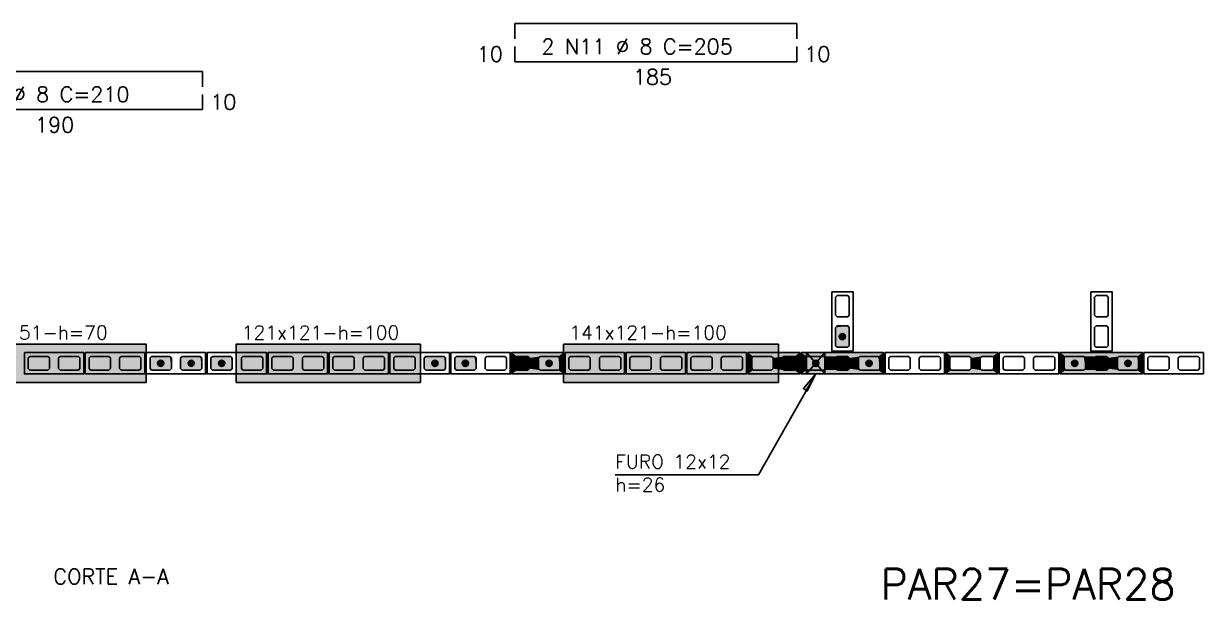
# Model space of a CAD drawing. Extents: x -2 to 121, y -2 to 61.
# Drawn here: x 28.84 to 44.33, y 21.83 to 29.39 of the extents above; entities that cross this region are included whole.
import ezdxf

# ---------------------------------------------------------------- set-up
doc = ezdxf.new("R2010")
doc.units = 0
doc.header["$MEASUREMENT"] = 0
for name, color, linetype in [('PENA_01', 1, 'CONTINUOUS'), ('PENA_02', 2, 'CONTINUOUS'), ('PENA_03', 3, 'CONTINUOUS'), ('PENA_05', 5, 'CONTINUOUS'), ('PENA_06', 6, 'CONTINUOUS'), ('PENA_09', 254, 'CONTINUOUS'), ('PENA_11', 252, 'CONTINUOUS'), ('PENA_19', 240, 'CONTINUOUS'), ('PENA_21', 100, 'CONTINUOUS'), ('PENA_23', 50, 'CONTINUOUS')]:
    doc.layers.add(name, color=color, linetype=linetype)
doc.styles.get("Standard").update_dxf_attribs({"font": 'ROMANS.SHX'})

msp = doc.modelspace()

# ---------------------------------------------------------------- linework, layer by layer
at = {"layer": 'PENA_01', "linetype": 'Continuous'}
for points in [[(39.517785, 25.818694), (39.497785, 25.798694), (39.497785, 25.558694), (39.517785, 25.538694), (39.657785, 25.538694), (39.677785, 25.558694), (39.677785, 25.798694), (39.657785, 25.818694), (39.517785, 25.818694)], [(42.917785, 25.818694), (42.897785, 25.798694), (42.897785, 25.558694), (42.917785, 25.538694), (43.057785, 25.538694), (43.077785, 25.558694), (43.077785, 25.798694), (43.057785, 25.818694), (42.917785, 25.818694)], [(39.517785, 25.418694), (39.497785, 25.398694), (39.497785, 25.158694), (39.517785, 25.138694), (39.657785, 25.138694), (39.677785, 25.158694), (39.677785, 25.398694), (39.657785, 25.418694), (39.517785, 25.418694)], [(42.917785, 25.418694), (42.897785, 25.398694), (42.897785, 25.158694), (42.917785, 25.138694), (43.057785, 25.138694), (43.077785, 25.158694), (43.077785, 25.398694), (43.057785, 25.418694), (42.917785, 25.418694)], [(28.897785, 24.998694), (28.917785, 25.018694), (29.157785, 25.018694), (29.177785, 24.998694), (29.177785, 24.858694), (29.157785, 24.838694), (28.917785, 24.838694), (28.897785, 24.858694), (28.897785, 24.998694)], [(29.297785, 24.998694), (29.317785, 25.018694), (29.557785, 25.018694), (29.577785, 24.998694), (29.577785, 24.858694), (29.557785, 24.838694), (29.317785, 24.838694), (29.297785, 24.858694), (29.297785, 24.998694)], [(29.697785, 24.998694), (29.717785, 25.018694), (29.957785, 25.018694), (29.977785, 24.998694), (29.977785, 24.858694), (29.957785, 24.838694), (29.717785, 24.838694), (29.697785, 24.858694), (29.697785, 24.998694)], [(30.097785, 24.998694), (30.117785, 25.018694), (30.357785, 25.018694), (30.377785, 24.998694), (30.377785, 24.858694), (30.357785, 24.838694), (30.117785, 24.838694), (30.097785, 24.858694), (30.097785, 24.998694)], [(30.497785, 24.998694), (30.517785, 25.018694), (30.757785, 25.018694), (30.777785, 24.998694), (30.777785, 24.858694), (30.757785, 24.838694), (30.517785, 24.838694), (30.497785, 24.858694), (30.497785, 24.998694)], [(30.897785, 24.998694), (30.917785, 25.018694), (31.157785, 25.018694), (31.177785, 24.998694), (31.177785, 24.858694), (31.157785, 24.838694), (30.917785, 24.838694), (30.897785, 24.858694), (30.897785, 24.998694)], [(31.297785, 24.998694), (31.317785, 25.018694), (31.557785, 25.018694), (31.577785, 24.998694), (31.577785, 24.858694), (31.557785, 24.838694), (31.317785, 24.838694), (31.297785, 24.858694), (31.297785, 24.998694)], [(31.697785, 24.998694), (31.717785, 25.018694), (31.957785, 25.018694), (31.977785, 24.998694), (31.977785, 24.858694), (31.957785, 24.838694), (31.717785, 24.838694), (31.697785, 24.858694), (31.697785, 24.998694)], [(32.097785, 24.998694), (32.117785, 25.018694), (32.357785, 25.018694), (32.377785, 24.998694), (32.377785, 24.858694), (32.357785, 24.838694), (32.117785, 24.838694), (32.097785, 24.858694), (32.097785, 24.998694)], [(32.497785, 24.998694), (32.517785, 25.018694), (32.757785, 25.018694), (32.777785, 24.998694), (32.777785, 24.858694), (32.757785, 24.838694), (32.517785, 24.838694), (32.497785, 24.858694), (32.497785, 24.998694)], [(32.897785, 24.998694), (32.917785, 25.018694), (33.157785, 25.018694), (33.177785, 24.998694), (33.177785, 24.858694), (33.157785, 24.838694), (32.917785, 24.838694), (32.897785, 24.858694), (32.897785, 24.998694)], [(33.297785, 24.998694), (33.317785, 25.018694), (33.557785, 25.018694), (33.577785, 24.998694), (33.577785, 24.858694), (33.557785, 24.838694), (33.317785, 24.838694), (33.297785, 24.858694), (33.297785, 24.998694)], [(33.697785, 24.998694), (33.717785, 25.018694), (33.957785, 25.018694), (33.977785, 24.998694), (33.977785, 24.858694), (33.957785, 24.838694), (33.717785, 24.838694), (33.697785, 24.858694), (33.697785, 24.998694)], [(34.097785, 24.998694), (34.117785, 25.018694), (34.357785, 25.018694), (34.377785, 24.998694), (34.377785, 24.858694), (34.357785, 24.838694), (34.117785, 24.838694), (34.097785, 24.858694), (34.097785, 24.998694)], [(34.497785, 24.998694), (34.517785, 25.018694), (34.757785, 25.018694), (34.777785, 24.998694), (34.777785, 24.858694), (34.757785, 24.838694), (34.517785, 24.838694), (34.497785, 24.858694), (34.497785, 24.998694)], [(34.897785, 24.998694), (34.917785, 25.018694), (35.157785, 25.018694), (35.177785, 24.998694), (35.177785, 24.858694), (35.157785, 24.838694), (34.917785, 24.838694), (34.897785, 24.858694), (34.897785, 24.998694)], [(35.317785, 25.018694), (35.457785, 25.018694), (35.477785, 24.998694), (35.477785, 24.858694), (35.457785, 24.838694), (35.317785, 24.838694), (35.297785, 24.858694), (35.297785, 24.998694), (35.317785, 25.018694)], [(35.617785, 25.018694), (35.857785, 25.018694), (35.877785, 24.998694), (35.877785, 24.858694), (35.857785, 24.838694), (35.617785, 24.838694), (35.597785, 24.858694), (35.597785, 24.998694), (35.617785, 25.018694)], [(35.997785, 24.998694), (36.017785, 25.018694), (36.257785, 25.018694), (36.277785, 24.998694), (36.277785, 24.858694), (36.257785, 24.838694), (36.017785, 24.838694), (35.997785, 24.858694), (35.997785, 24.998694)], [(36.397785, 24.998694), (36.417785, 25.018694), (36.657785, 25.018694), (36.677785, 24.998694), (36.677785, 24.858694), (36.657785, 24.838694), (36.417785, 24.838694), (36.397785, 24.858694), (36.397785, 24.998694)], [(36.797785, 24.998694), (36.817785, 25.018694), (37.057785, 25.018694), (37.077785, 24.998694), (37.077785, 24.858694), (37.057785, 24.838694), (36.817785, 24.838694), (36.797785, 24.858694), (36.797785, 24.998694)], [(37.197785, 24.998694), (37.217785, 25.018694), (37.457785, 25.018694), (37.477785, 24.998694), (37.477785, 24.858694), (37.457785, 24.838694), (37.217785, 24.838694), (37.197785, 24.858694), (37.197785, 24.998694)], [(37.597785, 24.998694), (37.617785, 25.018694), (37.857785, 25.018694), (37.877785, 24.998694), (37.877785, 24.858694), (37.857785, 24.838694), (37.617785, 24.838694), (37.597785, 24.858694), (37.597785, 24.998694)], [(37.997785, 24.998694), (38.017785, 25.018694), (38.257785, 25.018694), (38.277785, 24.998694), (38.277785, 24.858694), (38.257785, 24.838694), (38.017785, 24.838694), (37.997785, 24.858694), (37.997785, 24.998694)], [(38.657785, 25.018694), (38.417785, 25.018694), (38.397785, 24.998694), (38.397785, 24.858694), (38.417785, 24.838694), (38.657785, 24.838694), (38.677785, 24.858694), (38.677785, 24.998694), (38.657785, 25.018694)], [(38.957785, 25.018694), (38.817785, 25.018694), (38.797785, 24.998694), (38.797785, 24.858694), (38.817785, 24.838694), (38.957785, 24.838694), (38.977785, 24.858694), (38.977785, 24.998694), (38.957785, 25.018694)], [(39.097785, 24.998694), (39.117785, 25.018694), (39.357785, 25.018694), (39.377785, 24.998694), (39.377785, 24.858694), (39.357785, 24.838694), (39.117785, 24.838694), (39.097785, 24.858694), (39.097785, 24.998694)], [(39.497785, 24.998694), (39.517785, 25.018694), (39.657785, 25.018694), (39.677785, 24.998694), (39.677785, 24.858694), (39.657785, 24.838694), (39.517785, 24.838694), (39.497785, 24.858694), (39.497785, 24.998694)], [(39.797785, 24.998694), (39.817785, 25.018694), (40.057785, 25.018694), (40.077785, 24.998694), (40.077785, 24.858694), (40.057785, 24.838694), (39.817785, 24.838694), (39.797785, 24.858694), (39.797785, 24.998694)], [(40.197785, 24.998694), (40.217785, 25.018694), (40.457785, 25.018694), (40.477785, 24.998694), (40.477785, 24.858694), (40.457785, 24.838694), (40.217785, 24.838694), (40.197785, 24.858694), (40.197785, 24.998694)], [(40.597785, 24.998694), (40.617785, 25.018694), (40.857785, 25.018694), (40.877785, 24.998694), (40.877785, 24.858694), (40.857785, 24.838694), (40.617785, 24.838694), (40.597785, 24.858694), (40.597785, 24.998694)], [(41.257785, 25.018694), (41.017785, 25.018694), (40.997785, 24.998694), (40.997785, 24.858694), (41.017785, 24.838694), (41.257785, 24.838694), (41.277785, 24.858694), (41.277785, 24.998694), (41.257785, 25.018694)], [(41.557785, 25.018694), (41.417785, 25.018694), (41.397785, 24.998694), (41.397785, 24.858694), (41.417785, 24.838694), (41.557785, 24.838694), (41.577785, 24.858694), (41.577785, 24.998694), (41.557785, 25.018694)], [(41.977785, 24.998694), (41.957785, 25.018694), (41.717785, 25.018694), (41.697785, 24.998694), (41.697785, 24.858694), (41.717785, 24.838694), (41.957785, 24.838694), (41.977785, 24.858694), (41.977785, 24.998694)], [(42.377785, 24.998694), (42.357785, 25.018694), (42.117785, 25.018694), (42.097785, 24.998694), (42.097785, 24.858694), (42.117785, 24.838694), (42.357785, 24.838694), (42.377785, 24.858694), (42.377785, 24.998694)], [(42.497785, 24.998694), (42.517785, 25.018694), (42.757785, 25.018694), (42.777785, 24.998694), (42.777785, 24.858694), (42.757785, 24.838694), (42.517785, 24.838694), (42.497785, 24.858694), (42.497785, 24.998694)], [(42.897785, 24.998694), (42.917785, 25.018694), (43.057785, 25.018694), (43.077785, 24.998694), (43.077785, 24.858694), (43.057785, 24.838694), (42.917785, 24.838694), (42.897785, 24.858694), (42.897785, 24.998694)], [(43.197785, 24.998694), (43.217785, 25.018694), (43.457785, 25.018694), (43.477785, 24.998694), (43.477785, 24.858694), (43.457785, 24.838694), (43.217785, 24.838694), (43.197785, 24.858694), (43.197785, 24.998694)], [(43.877785, 24.998694), (43.857785, 25.018694), (43.617785, 25.018694), (43.597785, 24.998694), (43.597785, 24.858694), (43.617785, 24.838694), (43.857785, 24.838694), (43.877785, 24.858694), (43.877785, 24.998694)], [(44.277785, 24.998694), (44.257785, 25.018694), (44.017785, 25.018694), (43.997785, 24.998694), (43.997785, 24.858694), (44.017785, 24.838694), (44.257785, 24.838694), (44.277785, 24.858694), (44.277785, 24.998694)]]:
    msp.add_lwpolyline(points, dxfattribs=at)
at = {"layer": 'PENA_02', "linetype": 'Continuous'}
for p, q in [((39.047785, 25.068694), (40.127785, 25.068694)), ((39.047785, 24.788694), (39.047785, 25.068694)), ((40.127785, 25.068694), (40.127785, 24.788694)), ((42.447785, 25.068694), (43.527785, 25.068694)), ((42.447785, 24.788694), (42.447785, 25.068694)), ((43.527785, 25.068694), (43.527785, 24.788694)), ((40.127785, 24.788694), (39.047785, 24.788694)), ((43.527785, 24.788694), (42.447785, 24.788694))]:
    msp.add_line(p, q, dxfattribs=at)
for points in [[(39.447785, 25.868694), (39.447785, 25.088694), (39.727785, 25.088694), (39.727785, 25.868694), (39.447785, 25.868694)], [(42.847785, 25.868694), (42.847785, 25.088694), (43.127785, 25.088694), (43.127785, 25.868694), (42.847785, 25.868694)], [(28.847785, 25.068694), (29.627785, 25.068694), (29.627785, 24.788694), (28.847785, 24.788694), (28.847785, 25.068694)], [(29.647785, 25.068694), (30.427785, 25.068694), (30.427785, 24.788694), (29.647785, 24.788694), (29.647785, 25.068694)], [(30.447785, 25.068694), (31.227785, 25.068694), (31.227785, 24.788694), (30.447785, 24.788694), (30.447785, 25.068694)], [(31.247785, 25.068694), (32.027785, 25.068694), (32.027785, 24.788694), (31.247785, 24.788694), (31.247785, 25.068694)], [(32.047785, 25.068694), (32.827785, 25.068694), (32.827785, 24.788694), (32.047785, 24.788694), (32.047785, 25.068694)], [(32.847785, 25.068694), (33.627785, 25.068694), (33.627785, 24.788694), (32.847785, 24.788694), (32.847785, 25.068694)], [(33.647785, 25.068694), (34.427785, 25.068694), (34.427785, 24.788694), (33.647785, 24.788694), (33.647785, 25.068694)], [(34.447785, 25.068694), (35.227785, 25.068694), (35.227785, 24.788694), (34.447785, 24.788694), (34.447785, 25.068694)], [(35.247785, 25.068694), (35.927785, 25.068694), (35.927785, 24.788694), (35.247785, 24.788694), (35.247785, 25.068694)], [(35.947785, 25.068694), (36.727785, 25.068694), (36.727785, 24.788694), (35.947785, 24.788694), (35.947785, 25.068694)], [(36.747785, 25.068694), (37.527785, 25.068694), (37.527785, 24.788694), (36.747785, 24.788694), (36.747785, 25.068694)], [(37.547785, 25.068694), (38.327785, 25.068694), (38.327785, 24.788694), (37.547785, 24.788694), (37.547785, 25.068694)], [(39.027785, 25.068694), (38.347785, 25.068694), (38.347785, 24.788694), (39.027785, 24.788694), (39.027785, 25.068694)], [(40.147785, 25.068694), (40.927785, 25.068694), (40.927785, 24.788694), (40.147785, 24.788694), (40.147785, 25.068694)], [(41.627785, 25.068694), (40.947785, 25.068694), (40.947785, 24.788694), (41.627785, 24.788694), (41.627785, 25.068694)], [(42.427785, 25.068694), (41.647785, 25.068694), (41.647785, 24.788694), (42.427785, 24.788694), (42.427785, 25.068694)], [(44.327785, 25.068694), (43.547785, 25.068694), (43.547785, 24.788694), (44.327785, 24.788694), (44.327785, 25.068694)]]:
    msp.add_lwpolyline(points, dxfattribs=at)
at = {"layer": 'PENA_03', "linetype": 'Continuous'}
for p, q in [((39.117785, 25.06908), (39.357785, 24.78908)), ((39.357785, 25.06908), (39.117785, 24.789078)), ((39.358424, 25.06908), (39.118424, 24.78908)), ((39.358425, 24.788308), (39.118424, 25.06908)), ((39.118424, 25.06908), (39.358424, 24.789079)), ((39.358424, 25.06908), (39.118424, 24.789077)), ((38.485071, 23.466479), (39.238484, 24.788379)), ((38.485071, 23.466479), (36.605684, 23.466479))]:
    msp.add_line(p, q, dxfattribs=at)
for points in [[(39.657785, 25.418694), (39.677785, 25.398694), (39.677785, 25.158694), (39.657785, 25.138694), (39.517785, 25.138694), (39.497785, 25.158694), (39.497785, 25.398694), (39.517785, 25.418694), (39.657785, 25.418694)], [(30.777785, 24.858694), (30.757785, 24.838694), (30.517785, 24.838694), (30.497785, 24.858694), (30.497785, 24.998694), (30.517785, 25.018694), (30.757785, 25.018694), (30.777785, 24.998694), (30.777785, 24.858694)], [(31.177785, 24.858694), (31.157785, 24.838694), (30.917785, 24.838694), (30.897785, 24.858694), (30.897785, 24.998694), (30.917785, 25.018694), (31.157785, 25.018694), (31.177785, 24.998694), (31.177785, 24.858694)], [(31.577785, 24.858694), (31.557785, 24.838694), (31.317785, 24.838694), (31.297785, 24.858694), (31.297785, 24.998694), (31.317785, 25.018694), (31.557785, 25.018694), (31.577785, 24.998694), (31.577785, 24.858694)], [(34.377785, 24.858694), (34.357785, 24.838694), (34.117785, 24.838694), (34.097785, 24.858694), (34.097785, 24.998694), (34.117785, 25.018694), (34.357785, 25.018694), (34.377785, 24.998694), (34.377785, 24.858694)], [(34.777785, 24.858694), (34.757785, 24.838694), (34.517785, 24.838694), (34.497785, 24.858694), (34.497785, 24.998694), (34.517785, 25.018694), (34.757785, 25.018694), (34.777785, 24.998694), (34.777785, 24.858694)], [(35.457785, 25.018694), (35.477785, 24.998694), (35.477785, 24.858694), (35.457785, 24.838694), (35.317785, 24.838694), (35.297785, 24.858694), (35.297785, 24.998694), (35.317785, 25.018694), (35.457785, 25.018694)], [(35.877785, 24.858694), (35.857785, 24.838694), (35.617785, 24.838694), (35.597785, 24.858694), (35.597785, 24.998694), (35.617785, 25.018694), (35.857785, 25.018694), (35.877785, 24.998694), (35.877785, 24.858694)], [(38.957785, 25.018694), (38.977785, 24.998694), (38.977785, 24.858694), (38.957785, 24.838694), (38.817785, 24.838694), (38.797785, 24.858694), (38.797785, 24.998694), (38.817785, 25.018694), (38.957785, 25.018694)], [(39.377785, 24.858694), (39.357785, 24.838694), (39.117785, 24.838694), (39.097785, 24.858694), (39.097785, 24.998694), (39.117785, 25.018694), (39.357785, 25.018694), (39.377785, 24.998694), (39.377785, 24.858694)], [(39.117785, 25.06908), (39.357785, 25.06908), (39.357785, 24.78908), (39.117785, 24.789078), (39.117785, 25.06908)], [(39.118424, 25.06908), (39.358424, 25.06908), (39.358425, 24.788308), (39.118425, 24.788308), (39.118424, 25.06908)], [(39.118424, 25.06908), (39.358424, 25.06908), (39.358424, 24.789079), (39.118424, 24.789077), (39.118424, 25.06908)], [(39.657785, 25.018694), (39.677785, 24.998694), (39.677785, 24.858694), (39.657785, 24.838694), (39.517785, 24.838694), (39.497785, 24.858694), (39.497785, 24.998694), (39.517785, 25.018694), (39.657785, 25.018694)], [(40.077785, 24.858694), (40.057785, 24.838694), (39.817785, 24.838694), (39.797785, 24.858694), (39.797785, 24.998694), (39.817785, 25.018694), (40.057785, 25.018694), (40.077785, 24.998694), (40.077785, 24.858694)], [(42.777785, 24.858694), (42.757785, 24.838694), (42.517785, 24.838694), (42.497785, 24.858694), (42.497785, 24.998694), (42.517785, 25.018694), (42.757785, 25.018694), (42.777785, 24.998694), (42.777785, 24.858694)], [(43.057785, 25.018694), (43.077785, 24.998694), (43.077785, 24.858694), (43.057785, 24.838694), (42.917785, 24.838694), (42.897785, 24.858694), (42.897785, 24.998694), (42.917785, 25.018694), (43.057785, 25.018694)], [(43.477785, 24.858694), (43.457785, 24.838694), (43.217785, 24.838694), (43.197785, 24.858694), (43.197785, 24.998694), (43.217785, 25.018694), (43.457785, 25.018694), (43.477785, 24.998694), (43.477785, 24.858694)], [(39.238484, 24.788379), (39.12382, 24.564319), (39.075321, 24.596732), (39.238484, 24.788379)]]:
    msp.add_lwpolyline(points, dxfattribs=at)
for centre in [(39.587785, 25.278694), (30.637785, 24.928694), (31.037785, 24.928694), (31.437785, 24.928694), (34.237785, 24.928694), (34.637785, 24.928694), (35.387785, 24.928694), (35.737785, 24.928694), (38.887785, 24.928694), (39.237785, 24.928694), (39.587785, 24.928694), (39.937785, 24.928694), (42.637785, 24.928694), (42.987785, 24.928694), (43.337785, 24.928694)]:
    msp.add_circle(centre, 0.04, dxfattribs=at)
for points in [[(39.627785, 25.278694), (39.567785, 25.313335), (39.550197, 25.292375)], [(39.627785, 25.278694), (39.550197, 25.292375), (39.550197, 25.265013)], [(39.627785, 25.278694), (39.550197, 25.265013), (39.567785, 25.244053)], [(39.627785, 25.278694), (39.594731, 25.318086), (39.567785, 25.313335)], [(39.627785, 25.278694), (39.567785, 25.244053), (39.594731, 25.239302)], [(39.627785, 25.278694), (39.618427, 25.304405), (39.594731, 25.318086)], [(39.627785, 25.278694), (39.594731, 25.239302), (39.618427, 25.252982)], [(39.627785, 25.278694), (39.618427, 25.252982), (39.627785, 25.278694)], [(30.677785, 24.928694), (30.617785, 24.963335), (30.600197, 24.942375)], [(30.677785, 24.928694), (30.600197, 24.942375), (30.600197, 24.915013)], [(30.677785, 24.928694), (30.644731, 24.968086), (30.617785, 24.963335)], [(30.677785, 24.928694), (30.668427, 24.954405), (30.644731, 24.968086)], [(31.077785, 24.928694), (31.017785, 24.963335), (31.000197, 24.942375)], [(31.077785, 24.928694), (31.000197, 24.942375), (31.000197, 24.915013)], [(31.077785, 24.928694), (31.044731, 24.968086), (31.017785, 24.963335)], [(31.077785, 24.928694), (31.068427, 24.954405), (31.044731, 24.968086)], [(31.477785, 24.928694), (31.417785, 24.963335), (31.400197, 24.942375)], [(31.477785, 24.928694), (31.400197, 24.942375), (31.400197, 24.915013)], [(31.477785, 24.928694), (31.444731, 24.968086), (31.417785, 24.963335)], [(31.477785, 24.928694), (31.468427, 24.954405), (31.444731, 24.968086)], [(34.277785, 24.928694), (34.217785, 24.963335), (34.200197, 24.942375)], [(34.277785, 24.928694), (34.200197, 24.942375), (34.200197, 24.915013)], [(34.277785, 24.928694), (34.244731, 24.968086), (34.217785, 24.963335)], [(34.277785, 24.928694), (34.268427, 24.954405), (34.244731, 24.968086)], [(34.677785, 24.928694), (34.617785, 24.963335), (34.600197, 24.942375)], [(34.677785, 24.928694), (34.600197, 24.942375), (34.600197, 24.915013)], [(34.677785, 24.928694), (34.644731, 24.968086), (34.617785, 24.963335)], [(34.677785, 24.928694), (34.668427, 24.954405), (34.644731, 24.968086)], [(35.427785, 24.928694), (35.367785, 24.963335), (35.350197, 24.942375)], [(35.427785, 24.928694), (35.350197, 24.942375), (35.350197, 24.915013)], [(35.427785, 24.928694), (35.394731, 24.968086), (35.367785, 24.963335)], [(35.427785, 24.928694), (35.418427, 24.954405), (35.394731, 24.968086)], [(35.777785, 24.928694), (35.717785, 24.963335), (35.700197, 24.942375)], [(35.777785, 24.928694), (35.700197, 24.942375), (35.700197, 24.915013)], [(35.777785, 24.928694), (35.744731, 24.968086), (35.717785, 24.963335)], [(35.777785, 24.928694), (35.768427, 24.954405), (35.744731, 24.968086)], [(38.927785, 24.928694), (38.867785, 24.963335), (38.850197, 24.942375)], [(38.927785, 24.928694), (38.850197, 24.942375), (38.850197, 24.915013)], [(38.927785, 24.928694), (38.894731, 24.968086), (38.867785, 24.963335)], [(38.927785, 24.928694), (38.918427, 24.954405), (38.894731, 24.968086)], [(39.277785, 24.928694), (39.217785, 24.963335), (39.200197, 24.942375)], [(39.277785, 24.928694), (39.200197, 24.942375), (39.200197, 24.915013)], [(39.277785, 24.928694), (39.244731, 24.968086), (39.217785, 24.963335)], [(39.277785, 24.928694), (39.268427, 24.954405), (39.244731, 24.968086)], [(39.627785, 24.928694), (39.567785, 24.963335), (39.550197, 24.942375)], [(39.627785, 24.928694), (39.550197, 24.942375), (39.550197, 24.915013)], [(39.627785, 24.928694), (39.594731, 24.968086), (39.567785, 24.963335)], [(39.627785, 24.928694), (39.618427, 24.954405), (39.594731, 24.968086)], [(39.977785, 24.928694), (39.917785, 24.963335), (39.900197, 24.942375)], [(39.977785, 24.928694), (39.900197, 24.942375), (39.900197, 24.915013)], [(39.977785, 24.928694), (39.944731, 24.968086), (39.917785, 24.963335)], [(39.977785, 24.928694), (39.968427, 24.954405), (39.944731, 24.968086)], [(42.677785, 24.928694), (42.617785, 24.963335), (42.600197, 24.942375)], [(42.677785, 24.928694), (42.600197, 24.942375), (42.600197, 24.915013)], [(42.677785, 24.928694), (42.644731, 24.968086), (42.617785, 24.963335)], [(42.677785, 24.928694), (42.668427, 24.954405), (42.644731, 24.968086)], [(43.027785, 24.928694), (42.967785, 24.963335), (42.950197, 24.942375)], [(43.027785, 24.928694), (42.950197, 24.942375), (42.950197, 24.915013)], [(43.027785, 24.928694), (42.994731, 24.968086), (42.967785, 24.963335)], [(43.027785, 24.928694), (43.018427, 24.954405), (42.994731, 24.968086)], [(43.377785, 24.928694), (43.317785, 24.963335), (43.300197, 24.942375)], [(43.377785, 24.928694), (43.300197, 24.942375), (43.300197, 24.915013)], [(43.377785, 24.928694), (43.344731, 24.968086), (43.317785, 24.963335)], [(43.377785, 24.928694), (43.368427, 24.954405), (43.344731, 24.968086)], [(30.677785, 24.928694), (30.600197, 24.915013), (30.617785, 24.894053)], [(30.677785, 24.928694), (30.617785, 24.894053), (30.644731, 24.889302)], [(30.677785, 24.928694), (30.644731, 24.889302), (30.668427, 24.902982)], [(30.677785, 24.928694), (30.668427, 24.902982), (30.677785, 24.928694)], [(31.077785, 24.928694), (31.000197, 24.915013), (31.017785, 24.894053)], [(31.077785, 24.928694), (31.017785, 24.894053), (31.044731, 24.889302)], [(31.077785, 24.928694), (31.044731, 24.889302), (31.068427, 24.902982)], [(31.077785, 24.928694), (31.068427, 24.902982), (31.077785, 24.928694)], [(31.477785, 24.928694), (31.400197, 24.915013), (31.417785, 24.894053)], [(31.477785, 24.928694), (31.417785, 24.894053), (31.444731, 24.889302)], [(31.477785, 24.928694), (31.444731, 24.889302), (31.468427, 24.902982)], [(31.477785, 24.928694), (31.468427, 24.902982), (31.477785, 24.928694)], [(34.277785, 24.928694), (34.200197, 24.915013), (34.217785, 24.894053)], [(34.277785, 24.928694), (34.217785, 24.894053), (34.244731, 24.889302)], [(34.277785, 24.928694), (34.244731, 24.889302), (34.268427, 24.902982)], [(34.277785, 24.928694), (34.268427, 24.902982), (34.277785, 24.928694)], [(34.677785, 24.928694), (34.600197, 24.915013), (34.617785, 24.894053)], [(34.677785, 24.928694), (34.617785, 24.894053), (34.644731, 24.889302)], [(34.677785, 24.928694), (34.644731, 24.889302), (34.668427, 24.902982)], [(34.677785, 24.928694), (34.668427, 24.902982), (34.677785, 24.928694)], [(35.427785, 24.928694), (35.350197, 24.915013), (35.367785, 24.894053)], [(35.427785, 24.928694), (35.367785, 24.894053), (35.394731, 24.889302)], [(35.427785, 24.928694), (35.394731, 24.889302), (35.418427, 24.902982)], [(35.427785, 24.928694), (35.418427, 24.902982), (35.427785, 24.928694)], [(35.777785, 24.928694), (35.700197, 24.915013), (35.717785, 24.894053)], [(35.777785, 24.928694), (35.717785, 24.894053), (35.744731, 24.889302)], [(35.777785, 24.928694), (35.744731, 24.889302), (35.768427, 24.902982)], [(35.777785, 24.928694), (35.768427, 24.902982), (35.777785, 24.928694)], [(38.927785, 24.928694), (38.850197, 24.915013), (38.867785, 24.894053)], [(38.927785, 24.928694), (38.867785, 24.894053), (38.894731, 24.889302)], [(38.927785, 24.928694), (38.894731, 24.889302), (38.918427, 24.902982)], [(38.927785, 24.928694), (38.918427, 24.902982), (38.927785, 24.928694)], [(39.238484, 24.788379), (39.12382, 24.564319), (39.075321, 24.596732)], [(39.238484, 24.788379), (39.075321, 24.596732), (39.238484, 24.788379)], [(39.277785, 24.928694), (39.200197, 24.915013), (39.217785, 24.894053)], [(39.277785, 24.928694), (39.217785, 24.894053), (39.244731, 24.889302)], [(39.277785, 24.928694), (39.244731, 24.889302), (39.268427, 24.902982)], [(39.277785, 24.928694), (39.268427, 24.902982), (39.277785, 24.928694)], [(39.627785, 24.928694), (39.550197, 24.915013), (39.567785, 24.894053)], [(39.627785, 24.928694), (39.567785, 24.894053), (39.594731, 24.889302)], [(39.627785, 24.928694), (39.594731, 24.889302), (39.618427, 24.902982)], [(39.627785, 24.928694), (39.618427, 24.902982), (39.627785, 24.928694)], [(39.977785, 24.928694), (39.900197, 24.915013), (39.917785, 24.894053)], [(39.977785, 24.928694), (39.917785, 24.894053), (39.944731, 24.889302)], [(39.977785, 24.928694), (39.944731, 24.889302), (39.968427, 24.902982)], [(39.977785, 24.928694), (39.968427, 24.902982), (39.977785, 24.928694)], [(42.677785, 24.928694), (42.600197, 24.915013), (42.617785, 24.894053)], [(42.677785, 24.928694), (42.617785, 24.894053), (42.644731, 24.889302)], [(42.677785, 24.928694), (42.644731, 24.889302), (42.668427, 24.902982)], [(42.677785, 24.928694), (42.668427, 24.902982), (42.677785, 24.928694)], [(43.027785, 24.928694), (42.950197, 24.915013), (42.967785, 24.894053)], [(43.027785, 24.928694), (42.967785, 24.894053), (42.994731, 24.889302)], [(43.027785, 24.928694), (42.994731, 24.889302), (43.018427, 24.902982)], [(43.027785, 24.928694), (43.018427, 24.902982), (43.027785, 24.928694)], [(43.377785, 24.928694), (43.300197, 24.915013), (43.317785, 24.894053)], [(43.377785, 24.928694), (43.317785, 24.894053), (43.344731, 24.889302)], [(43.377785, 24.928694), (43.344731, 24.889302), (43.368427, 24.902982)], [(43.377785, 24.928694), (43.368427, 24.902982), (43.377785, 24.928694)]]:
    msp.add_solid(points, dxfattribs=at)
at = {"layer": 'PENA_05', "linetype": 'Continuous'}
for p, q in [((35.287785, 29.187516), (35.287785, 29.387516)), ((35.287785, 29.387516), (38.987785, 29.387516)), ((38.987785, 29.387516), (38.987785, 29.187516)), ((35.287785, 29.087516), (35.287785, 28.887516)), ((38.987785, 28.887516), (38.987785, 29.087516)), ((35.287785, 28.887516), (38.987785, 28.887516)), ((27.387785, 28.758992), (31.187785, 28.758992)), ((31.187785, 28.758992), (31.187785, 28.558992)), ((31.187785, 28.258992), (31.187785, 28.458992)), ((27.387785, 28.258992), (31.187785, 28.258992))]:
    msp.add_line(p, q, dxfattribs=at)
at = {"layer": 'PENA_09', "linetype": 'Continuous'}
for points in [[(39.238259, 24.928887), (39.358424, 25.06908), (39.118424, 25.06908), (39.238259, 24.928887)], [(39.118425, 24.789081), (39.238259, 24.928887), (39.118424, 25.06908), (39.118425, 24.789081)], [(39.358425, 24.788308), (39.358424, 25.06908), (39.238259, 24.928887), (39.358425, 24.788308)], [(39.238259, 24.928887), (39.118425, 24.789081), (39.118425, 24.788308), (39.358425, 24.788308), (39.238259, 24.928887)]]:
    msp.add_lwpolyline(points, dxfattribs=at)
for points in [[(39.238259, 24.928887), (39.358424, 25.06908), (39.118424, 25.06908)], [(39.238259, 24.928887), (39.118424, 25.06908), (39.238259, 24.928887)], [(39.118425, 24.789081), (39.238259, 24.928887), (39.118424, 25.06908)], [(39.118425, 24.789081), (39.118424, 25.06908), (39.118425, 24.789081)], [(39.358425, 24.788308), (39.358424, 25.06908), (39.238259, 24.928887)], [(39.238259, 24.928887), (39.118425, 24.789081), (39.118425, 24.789081)], [(39.238259, 24.928887), (39.118425, 24.789081), (39.358425, 24.788308)], [(39.358425, 24.788308), (39.238259, 24.928887), (39.358425, 24.788308)], [(39.238259, 24.928887), (39.358425, 24.788308), (39.238259, 24.928887)]]:
    msp.add_solid(points, dxfattribs=at)
at = {"layer": 'PENA_11', "linetype": 'Continuous'}
for points in [[(39.657785, 25.418694), (39.517785, 25.138694), (39.497785, 25.158694)], [(39.657785, 25.418694), (39.497785, 25.158694), (39.497785, 25.398694)], [(39.657785, 25.418694), (39.497785, 25.398694), (39.517785, 25.418694)], [(39.657785, 25.418694), (39.657785, 25.138694), (39.517785, 25.138694)], [(39.657785, 25.418694), (39.517785, 25.418694), (39.657785, 25.418694)], [(39.657785, 25.418694), (39.677785, 25.398694), (39.677785, 25.158694)], [(39.657785, 25.418694), (39.677785, 25.158694), (39.657785, 25.138694)], [(30.777785, 24.858694), (30.497785, 24.998694), (30.517785, 25.018694)], [(30.777785, 24.858694), (30.497785, 24.858694), (30.497785, 24.998694)], [(30.777785, 24.858694), (30.517785, 25.018694), (30.757785, 25.018694)], [(30.777785, 24.858694), (30.757785, 25.018694), (30.777785, 24.998694)], [(30.777785, 24.858694), (30.777785, 24.998694), (30.777785, 24.858694)], [(31.177785, 24.858694), (30.897785, 24.998694), (30.917785, 25.018694)], [(31.177785, 24.858694), (30.897785, 24.858694), (30.897785, 24.998694)], [(31.177785, 24.858694), (30.917785, 25.018694), (31.157785, 25.018694)], [(31.177785, 24.858694), (31.157785, 25.018694), (31.177785, 24.998694)], [(31.177785, 24.858694), (31.177785, 24.998694), (31.177785, 24.858694)], [(31.577785, 24.858694), (31.297785, 24.998694), (31.317785, 25.018694)], [(31.577785, 24.858694), (31.297785, 24.858694), (31.297785, 24.998694)], [(31.577785, 24.858694), (31.317785, 25.018694), (31.557785, 25.018694)], [(31.577785, 24.858694), (31.557785, 25.018694), (31.577785, 24.998694)], [(31.577785, 24.858694), (31.577785, 24.998694), (31.577785, 24.858694)], [(34.377785, 24.858694), (34.097785, 24.998694), (34.117785, 25.018694)], [(34.377785, 24.858694), (34.097785, 24.858694), (34.097785, 24.998694)], [(34.377785, 24.858694), (34.117785, 25.018694), (34.357785, 25.018694)], [(34.377785, 24.858694), (34.357785, 25.018694), (34.377785, 24.998694)], [(34.377785, 24.858694), (34.377785, 24.998694), (34.377785, 24.858694)], [(34.777785, 24.858694), (34.497785, 24.998694), (34.517785, 25.018694)], [(34.777785, 24.858694), (34.497785, 24.858694), (34.497785, 24.998694)], [(34.777785, 24.858694), (34.517785, 25.018694), (34.757785, 25.018694)], [(34.777785, 24.858694), (34.757785, 25.018694), (34.777785, 24.998694)], [(34.777785, 24.858694), (34.777785, 24.998694), (34.777785, 24.858694)], [(35.457785, 25.018694), (35.317785, 24.838694), (35.297785, 24.858694)], [(35.457785, 25.018694), (35.297785, 24.858694), (35.297785, 24.998694)], [(35.457785, 25.018694), (35.297785, 24.998694), (35.317785, 25.018694)], [(35.457785, 25.018694), (35.457785, 24.838694), (35.317785, 24.838694)], [(35.457785, 25.018694), (35.317785, 25.018694), (35.457785, 25.018694)], [(35.457785, 25.018694), (35.477785, 24.998694), (35.477785, 24.858694)], [(35.457785, 25.018694), (35.477785, 24.858694), (35.457785, 24.838694)], [(35.877785, 24.858694), (35.597785, 24.998694), (35.617785, 25.018694)], [(35.877785, 24.858694), (35.597785, 24.858694), (35.597785, 24.998694)], [(35.877785, 24.858694), (35.617785, 25.018694), (35.857785, 25.018694)], [(35.877785, 24.858694), (35.857785, 25.018694), (35.877785, 24.998694)], [(35.877785, 24.858694), (35.877785, 24.998694), (35.877785, 24.858694)], [(38.957785, 25.018694), (38.817785, 24.838694), (38.797785, 24.858694)], [(38.957785, 25.018694), (38.797785, 24.858694), (38.797785, 24.998694)], [(38.957785, 25.018694), (38.797785, 24.998694), (38.817785, 25.018694)], [(38.957785, 25.018694), (38.957785, 24.838694), (38.817785, 24.838694)], [(38.957785, 25.018694), (38.817785, 25.018694), (38.957785, 25.018694)], [(38.957785, 25.018694), (38.977785, 24.998694), (38.977785, 24.858694)], [(38.957785, 25.018694), (38.977785, 24.858694), (38.957785, 24.838694)], [(39.377785, 24.858694), (39.097785, 24.998694), (39.117785, 25.018694)], [(39.377785, 24.858694), (39.097785, 24.858694), (39.097785, 24.998694)], [(39.377785, 24.858694), (39.117785, 25.018694), (39.357785, 25.018694)], [(39.377785, 24.858694), (39.357785, 25.018694), (39.377785, 24.998694)], [(39.377785, 24.858694), (39.377785, 24.998694), (39.377785, 24.858694)], [(39.657785, 25.018694), (39.517785, 24.838694), (39.497785, 24.858694)], [(39.657785, 25.018694), (39.497785, 24.858694), (39.497785, 24.998694)], [(39.657785, 25.018694), (39.497785, 24.998694), (39.517785, 25.018694)], [(39.657785, 25.018694), (39.657785, 24.838694), (39.517785, 24.838694)], [(39.657785, 25.018694), (39.517785, 25.018694), (39.657785, 25.018694)], [(39.657785, 25.018694), (39.677785, 24.998694), (39.677785, 24.858694)], [(39.657785, 25.018694), (39.677785, 24.858694), (39.657785, 24.838694)], [(40.077785, 24.858694), (39.797785, 24.998694), (39.817785, 25.018694)], [(40.077785, 24.858694), (39.797785, 24.858694), (39.797785, 24.998694)], [(40.077785, 24.858694), (39.817785, 25.018694), (40.057785, 25.018694)], [(40.077785, 24.858694), (40.057785, 25.018694), (40.077785, 24.998694)], [(40.077785, 24.858694), (40.077785, 24.998694), (40.077785, 24.858694)], [(42.777785, 24.858694), (42.497785, 24.998694), (42.517785, 25.018694)], [(42.777785, 24.858694), (42.497785, 24.858694), (42.497785, 24.998694)], [(42.777785, 24.858694), (42.517785, 25.018694), (42.757785, 25.018694)], [(42.777785, 24.858694), (42.757785, 25.018694), (42.777785, 24.998694)], [(42.777785, 24.858694), (42.777785, 24.998694), (42.777785, 24.858694)], [(43.057785, 25.018694), (42.917785, 24.838694), (42.897785, 24.858694)], [(43.057785, 25.018694), (42.897785, 24.858694), (42.897785, 24.998694)], [(43.057785, 25.018694), (42.897785, 24.998694), (42.917785, 25.018694)], [(43.057785, 25.018694), (43.057785, 24.838694), (42.917785, 24.838694)], [(43.057785, 25.018694), (42.917785, 25.018694), (43.057785, 25.018694)], [(43.057785, 25.018694), (43.077785, 24.998694), (43.077785, 24.858694)], [(43.057785, 25.018694), (43.077785, 24.858694), (43.057785, 24.838694)], [(43.477785, 24.858694), (43.197785, 24.998694), (43.217785, 25.018694)], [(43.477785, 24.858694), (43.197785, 24.858694), (43.197785, 24.998694)], [(43.477785, 24.858694), (43.217785, 25.018694), (43.457785, 25.018694)], [(43.477785, 24.858694), (43.457785, 25.018694), (43.477785, 24.998694)], [(43.477785, 24.858694), (43.477785, 24.998694), (43.477785, 24.858694)], [(30.777785, 24.858694), (30.517785, 24.838694), (30.497785, 24.858694)], [(30.777785, 24.858694), (30.757785, 24.838694), (30.517785, 24.838694)], [(31.177785, 24.858694), (30.917785, 24.838694), (30.897785, 24.858694)], [(31.177785, 24.858694), (31.157785, 24.838694), (30.917785, 24.838694)], [(31.577785, 24.858694), (31.317785, 24.838694), (31.297785, 24.858694)], [(31.577785, 24.858694), (31.557785, 24.838694), (31.317785, 24.838694)], [(34.377785, 24.858694), (34.117785, 24.838694), (34.097785, 24.858694)], [(34.377785, 24.858694), (34.357785, 24.838694), (34.117785, 24.838694)], [(34.777785, 24.858694), (34.517785, 24.838694), (34.497785, 24.858694)], [(34.777785, 24.858694), (34.757785, 24.838694), (34.517785, 24.838694)], [(35.877785, 24.858694), (35.617785, 24.838694), (35.597785, 24.858694)], [(35.877785, 24.858694), (35.857785, 24.838694), (35.617785, 24.838694)], [(39.377785, 24.858694), (39.117785, 24.838694), (39.097785, 24.858694)], [(39.377785, 24.858694), (39.357785, 24.838694), (39.117785, 24.838694)], [(40.077785, 24.858694), (39.817785, 24.838694), (39.797785, 24.858694)], [(40.077785, 24.858694), (40.057785, 24.838694), (39.817785, 24.838694)], [(42.777785, 24.858694), (42.517785, 24.838694), (42.497785, 24.858694)], [(42.777785, 24.858694), (42.757785, 24.838694), (42.517785, 24.838694)], [(43.477785, 24.858694), (43.217785, 24.838694), (43.197785, 24.858694)], [(43.477785, 24.858694), (43.457785, 24.838694), (43.217785, 24.838694)]]:
    msp.add_solid(points, dxfattribs=at)
at = {"layer": 'PENA_19', "linetype": 'Continuous'}
for points in [[(39.047785, 24.928694), (39.097785, 24.928694), (39.097785, 24.998694), (39.117785, 25.018694), (39.357785, 25.018694), (39.377785, 24.998694), (39.377785, 24.928694), (39.497785, 24.928694), (39.497785, 24.998694), (39.517785, 25.018694), (39.657785, 25.018694), (39.677785, 24.998694), (39.677785, 24.928694), (39.797785, 24.928694), (39.797785, 24.998694), (39.817785, 25.018694), (40.057785, 25.018694), (40.077785, 24.998694), (40.077785, 24.928694), (40.127785, 24.928694), (40.127785, 25.068694), (39.047785, 25.068694), (39.047785, 24.928694)], [(42.447785, 24.928694), (42.497785, 24.928694), (42.497785, 24.998694), (42.517785, 25.018694), (42.757785, 25.018694), (42.777785, 24.998694), (42.777785, 24.928694), (42.897785, 24.928694), (42.897785, 24.998694), (42.917785, 25.018694), (43.057785, 25.018694), (43.077785, 24.998694), (43.077785, 24.928694), (43.197785, 24.928694), (43.197785, 24.998694), (43.217785, 25.018694), (43.457785, 25.018694), (43.477785, 24.998694), (43.477785, 24.928694), (43.527785, 24.928694), (43.527785, 25.068694), (42.447785, 25.068694), (42.447785, 24.928694)], [(39.047785, 24.928694), (39.097785, 24.928694), (39.097785, 24.858694), (39.117785, 24.838694), (39.357785, 24.838694), (39.377785, 24.858694), (39.377785, 24.928694), (39.497785, 24.928694), (39.497785, 24.858694), (39.517785, 24.838694), (39.657785, 24.838694), (39.677785, 24.858694), (39.677785, 24.928694), (39.797785, 24.928694), (39.797785, 24.858694), (39.817785, 24.838694), (40.057785, 24.838694), (40.077785, 24.858694), (40.077785, 24.928694), (40.127785, 24.928694), (40.127785, 24.788694), (39.047785, 24.788694), (39.047785, 24.928694)], [(42.447785, 24.928694), (42.497785, 24.928694), (42.497785, 24.858694), (42.517785, 24.838694), (42.757785, 24.838694), (42.777785, 24.858694), (42.777785, 24.928694), (42.897785, 24.928694), (42.897785, 24.858694), (42.917785, 24.838694), (43.057785, 24.838694), (43.077785, 24.858694), (43.077785, 24.928694), (43.197785, 24.928694), (43.197785, 24.858694), (43.217785, 24.838694), (43.457785, 24.838694), (43.477785, 24.858694), (43.477785, 24.928694), (43.527785, 24.928694), (43.527785, 24.788694), (42.447785, 24.788694), (42.447785, 24.928694)]]:
    msp.add_lwpolyline(points, dxfattribs=at)
for points in [[(40.127785, 25.068694), (39.047785, 25.068694), (39.117785, 25.018694)], [(39.047785, 25.068694), (39.047785, 24.928694), (39.097785, 24.928694)], [(39.047785, 25.068694), (39.097785, 24.928694), (39.097785, 24.998694)], [(39.047785, 25.068694), (39.097785, 24.998694), (39.117785, 25.018694)], [(40.127785, 25.068694), (39.117785, 25.018694), (39.357785, 25.018694)], [(40.127785, 25.068694), (39.357785, 25.018694), (39.517785, 25.018694)], [(39.377785, 24.998694), (39.517785, 25.018694), (39.357785, 25.018694)], [(39.377785, 24.998694), (39.497785, 24.998694), (39.517785, 25.018694)], [(39.377785, 24.998694), (39.377785, 24.928694), (39.497785, 24.928694)], [(39.377785, 24.998694), (39.497785, 24.928694), (39.497785, 24.998694)], [(40.127785, 25.068694), (39.517785, 25.018694), (39.657785, 25.018694)], [(40.127785, 25.068694), (39.657785, 25.018694), (39.677785, 24.998694)], [(40.127785, 25.068694), (39.677785, 24.998694), (39.817785, 25.018694)], [(39.677785, 24.998694), (39.797785, 24.998694), (39.817785, 25.018694)], [(39.677785, 24.998694), (39.677785, 24.928694), (39.797785, 24.928694)], [(39.677785, 24.998694), (39.797785, 24.928694), (39.797785, 24.998694)], [(40.127785, 25.068694), (39.817785, 25.018694), (40.057785, 25.018694)], [(40.127785, 25.068694), (40.057785, 25.018694), (40.077785, 24.998694)], [(40.127785, 25.068694), (40.077785, 24.998694), (40.127785, 24.928694)], [(40.127785, 24.928694), (40.077785, 24.998694), (40.077785, 24.928694)], [(43.527785, 25.068694), (42.447785, 25.068694), (42.517785, 25.018694)], [(42.447785, 25.068694), (42.447785, 24.928694), (42.497785, 24.928694)], [(42.447785, 25.068694), (42.497785, 24.928694), (42.497785, 24.998694)], [(42.447785, 25.068694), (42.497785, 24.998694), (42.517785, 25.018694)], [(43.527785, 25.068694), (42.517785, 25.018694), (42.757785, 25.018694)], [(43.527785, 25.068694), (42.757785, 25.018694), (42.917785, 25.018694)], [(42.777785, 24.998694), (42.917785, 25.018694), (42.757785, 25.018694)], [(42.777785, 24.998694), (42.897785, 24.998694), (42.917785, 25.018694)], [(42.777785, 24.998694), (42.777785, 24.928694), (42.897785, 24.928694)], [(42.777785, 24.998694), (42.897785, 24.928694), (42.897785, 24.998694)], [(43.527785, 25.068694), (42.917785, 25.018694), (43.057785, 25.018694)], [(43.527785, 25.068694), (43.057785, 25.018694), (43.077785, 24.998694)], [(43.527785, 25.068694), (43.077785, 24.998694), (43.217785, 25.018694)], [(43.077785, 24.998694), (43.197785, 24.998694), (43.217785, 25.018694)], [(43.077785, 24.998694), (43.077785, 24.928694), (43.197785, 24.928694)], [(43.077785, 24.998694), (43.197785, 24.928694), (43.197785, 24.998694)], [(43.527785, 25.068694), (43.217785, 25.018694), (43.457785, 25.018694)], [(43.527785, 25.068694), (43.457785, 25.018694), (43.477785, 24.998694)], [(43.527785, 25.068694), (43.477785, 24.998694), (43.527785, 24.928694)], [(43.527785, 24.928694), (43.477785, 24.998694), (43.477785, 24.928694)], [(39.047785, 24.788694), (39.047785, 24.928694), (39.097785, 24.928694)], [(39.047785, 24.788694), (39.097785, 24.928694), (39.097785, 24.858694)], [(39.047785, 24.788694), (39.097785, 24.858694), (39.117785, 24.838694)], [(40.127785, 24.788694), (39.047785, 24.788694), (39.117785, 24.838694)], [(40.127785, 24.788694), (39.117785, 24.838694), (39.357785, 24.838694)], [(39.377785, 24.858694), (39.517785, 24.838694), (39.357785, 24.838694)], [(40.127785, 24.788694), (39.357785, 24.838694), (39.517785, 24.838694)], [(39.377785, 24.858694), (39.377785, 24.928694), (39.497785, 24.928694)], [(39.377785, 24.858694), (39.497785, 24.928694), (39.497785, 24.858694)], [(39.377785, 24.858694), (39.497785, 24.858694), (39.517785, 24.838694)], [(40.127785, 24.788694), (39.517785, 24.838694), (39.657785, 24.838694)], [(40.127785, 24.788694), (39.657785, 24.838694), (39.677785, 24.858694)], [(39.677785, 24.858694), (39.677785, 24.928694), (39.797785, 24.928694)], [(39.677785, 24.858694), (39.797785, 24.928694), (39.797785, 24.858694)], [(40.127785, 24.788694), (39.677785, 24.858694), (39.817785, 24.838694)], [(39.677785, 24.858694), (39.797785, 24.858694), (39.817785, 24.838694)], [(40.127785, 24.788694), (39.817785, 24.838694), (40.057785, 24.838694)], [(40.127785, 24.788694), (40.057785, 24.838694), (40.077785, 24.858694)], [(40.127785, 24.788694), (40.077785, 24.858694), (40.127785, 24.928694)], [(40.127785, 24.928694), (40.077785, 24.858694), (40.077785, 24.928694)], [(42.447785, 24.788694), (42.447785, 24.928694), (42.497785, 24.928694)], [(42.447785, 24.788694), (42.497785, 24.928694), (42.497785, 24.858694)], [(42.447785, 24.788694), (42.497785, 24.858694), (42.517785, 24.838694)], [(43.527785, 24.788694), (42.447785, 24.788694), (42.517785, 24.838694)], [(43.527785, 24.788694), (42.517785, 24.838694), (42.757785, 24.838694)], [(42.777785, 24.858694), (42.917785, 24.838694), (42.757785, 24.838694)], [(43.527785, 24.788694), (42.757785, 24.838694), (42.917785, 24.838694)], [(42.777785, 24.858694), (42.777785, 24.928694), (42.897785, 24.928694)], [(42.777785, 24.858694), (42.897785, 24.928694), (42.897785, 24.858694)], [(42.777785, 24.858694), (42.897785, 24.858694), (42.917785, 24.838694)], [(43.527785, 24.788694), (42.917785, 24.838694), (43.057785, 24.838694)], [(43.527785, 24.788694), (43.057785, 24.838694), (43.077785, 24.858694)], [(43.077785, 24.858694), (43.077785, 24.928694), (43.197785, 24.928694)], [(43.077785, 24.858694), (43.197785, 24.928694), (43.197785, 24.858694)], [(43.527785, 24.788694), (43.077785, 24.858694), (43.217785, 24.838694)], [(43.077785, 24.858694), (43.197785, 24.858694), (43.217785, 24.838694)], [(43.527785, 24.788694), (43.217785, 24.838694), (43.457785, 24.838694)], [(43.527785, 24.788694), (43.457785, 24.838694), (43.477785, 24.858694)], [(43.527785, 24.788694), (43.477785, 24.858694), (43.527785, 24.928694)], [(43.527785, 24.928694), (43.477785, 24.858694), (43.477785, 24.928694)]]:
    msp.add_solid(points, dxfattribs=at)
at = {"layer": 'PENA_21', "linetype": 'Continuous'}
for points in [[(35.247785, 24.928694), (35.297785, 24.928694), (35.297785, 24.998694), (35.317785, 25.018694), (35.457785, 25.018694), (35.477785, 24.998694), (35.477785, 24.928694), (35.597785, 24.928694), (35.597785, 24.998694), (35.617785, 25.018694), (35.857785, 25.018694), (35.877785, 24.998694), (35.877785, 24.928694), (35.927785, 24.928694), (35.927785, 25.068694), (35.247785, 25.068694), (35.247785, 24.928694)], [(39.027785, 24.928694), (38.977785, 24.928694), (38.977785, 24.998694), (38.957785, 25.018694), (38.817785, 25.018694), (38.797785, 24.998694), (38.797785, 24.928694), (38.677785, 24.928694), (38.677785, 24.998694), (38.657785, 25.018694), (38.417785, 25.018694), (38.397785, 24.998694), (38.397785, 24.928694), (38.347785, 24.928694), (38.347785, 25.068694), (39.027785, 25.068694), (39.027785, 24.928694)], [(41.627785, 24.928694), (41.577785, 24.928694), (41.577785, 24.998694), (41.557785, 25.018694), (41.417785, 25.018694), (41.397785, 24.998694), (41.397785, 24.928694), (41.277785, 24.928694), (41.277785, 24.998694), (41.257785, 25.018694), (41.017785, 25.018694), (40.997785, 24.998694), (40.997785, 24.928694), (40.947785, 24.928694), (40.947785, 25.068694), (41.627785, 25.068694), (41.627785, 24.928694)], [(35.247785, 24.928694), (35.297785, 24.928694), (35.297785, 24.858694), (35.317785, 24.838694), (35.457785, 24.838694), (35.477785, 24.858694), (35.477785, 24.928694), (35.597785, 24.928694), (35.597785, 24.858694), (35.617785, 24.838694), (35.857785, 24.838694), (35.877785, 24.858694), (35.877785, 24.928694), (35.927785, 24.928694), (35.927785, 24.788694), (35.247785, 24.788694), (35.247785, 24.928694)], [(39.027785, 24.928694), (38.977785, 24.928694), (38.977785, 24.858694), (38.957785, 24.838694), (38.817785, 24.838694), (38.797785, 24.858694), (38.797785, 24.928694), (38.677785, 24.928694), (38.677785, 24.858694), (38.657785, 24.838694), (38.417785, 24.838694), (38.397785, 24.858694), (38.397785, 24.928694), (38.347785, 24.928694), (38.347785, 24.788694), (39.027785, 24.788694), (39.027785, 24.928694)], [(41.627785, 24.928694), (41.577785, 24.928694), (41.577785, 24.858694), (41.557785, 24.838694), (41.417785, 24.838694), (41.397785, 24.858694), (41.397785, 24.928694), (41.277785, 24.928694), (41.277785, 24.858694), (41.257785, 24.838694), (41.017785, 24.838694), (40.997785, 24.858694), (40.997785, 24.928694), (40.947785, 24.928694), (40.947785, 24.788694), (41.627785, 24.788694), (41.627785, 24.928694)]]:
    msp.add_lwpolyline(points, dxfattribs=at)
for points in [[(35.927785, 25.068694), (35.247785, 25.068694), (35.317785, 25.018694)], [(35.247785, 25.068694), (35.247785, 24.928694), (35.297785, 24.928694)], [(35.247785, 25.068694), (35.297785, 24.928694), (35.297785, 24.998694)], [(35.247785, 25.068694), (35.297785, 24.998694), (35.317785, 25.018694)], [(35.927785, 25.068694), (35.317785, 25.018694), (35.457785, 25.018694)], [(35.927785, 25.068694), (35.457785, 25.018694), (35.477785, 24.998694)], [(35.927785, 25.068694), (35.477785, 24.998694), (35.617785, 25.018694)], [(35.477785, 24.998694), (35.597785, 24.998694), (35.617785, 25.018694)], [(35.477785, 24.998694), (35.477785, 24.928694), (35.597785, 24.928694)], [(35.477785, 24.998694), (35.597785, 24.928694), (35.597785, 24.998694)], [(35.927785, 25.068694), (35.617785, 25.018694), (35.857785, 25.018694)], [(35.927785, 25.068694), (35.857785, 25.018694), (35.877785, 24.998694)], [(35.927785, 25.068694), (35.877785, 24.998694), (35.927785, 24.928694)], [(35.927785, 24.928694), (35.877785, 24.998694), (35.877785, 24.928694)], [(39.027785, 25.068694), (38.417785, 25.018694), (38.347785, 25.068694)], [(38.417785, 25.018694), (38.397785, 24.998694), (38.347785, 25.068694)], [(38.347785, 25.068694), (38.397785, 24.998694), (38.347785, 24.928694)], [(38.397785, 24.998694), (38.397785, 24.928694), (38.347785, 24.928694)], [(38.657785, 25.018694), (38.417785, 25.018694), (39.027785, 25.068694)], [(38.677785, 24.998694), (38.657785, 25.018694), (39.027785, 25.068694)], [(39.027785, 25.068694), (38.817785, 25.018694), (38.677785, 24.998694)], [(38.677785, 24.928694), (38.677785, 24.998694), (38.817785, 25.018694)], [(38.677785, 24.928694), (38.817785, 25.018694), (38.797785, 24.998694)], [(38.677785, 24.928694), (38.797785, 24.998694), (38.797785, 24.928694)], [(39.027785, 25.068694), (38.957785, 25.018694), (38.817785, 25.018694)], [(39.027785, 25.068694), (38.977785, 24.998694), (38.957785, 25.018694)], [(39.027785, 25.068694), (39.027785, 24.928694), (38.977785, 24.928694)], [(39.027785, 25.068694), (38.977785, 24.928694), (38.977785, 24.998694)], [(41.627785, 25.068694), (41.017785, 25.018694), (40.947785, 25.068694)], [(41.017785, 25.018694), (40.997785, 24.998694), (40.947785, 25.068694)], [(40.947785, 25.068694), (40.997785, 24.998694), (40.947785, 24.928694)], [(40.997785, 24.998694), (40.997785, 24.928694), (40.947785, 24.928694)], [(41.257785, 25.018694), (41.017785, 25.018694), (41.627785, 25.068694)], [(41.277785, 24.998694), (41.257785, 25.018694), (41.627785, 25.068694)], [(41.627785, 25.068694), (41.417785, 25.018694), (41.277785, 24.998694)], [(41.277785, 24.928694), (41.277785, 24.998694), (41.417785, 25.018694)], [(41.277785, 24.928694), (41.417785, 25.018694), (41.397785, 24.998694)], [(41.277785, 24.928694), (41.397785, 24.998694), (41.397785, 24.928694)], [(41.627785, 25.068694), (41.557785, 25.018694), (41.417785, 25.018694)], [(41.627785, 25.068694), (41.577785, 24.998694), (41.557785, 25.018694)], [(41.627785, 25.068694), (41.627785, 24.928694), (41.577785, 24.928694)], [(41.627785, 25.068694), (41.577785, 24.928694), (41.577785, 24.998694)], [(35.247785, 24.788694), (35.247785, 24.928694), (35.297785, 24.928694)], [(35.247785, 24.788694), (35.297785, 24.928694), (35.297785, 24.858694)], [(35.247785, 24.788694), (35.297785, 24.858694), (35.317785, 24.838694)], [(35.927785, 24.788694), (35.247785, 24.788694), (35.317785, 24.838694)], [(35.927785, 24.788694), (35.317785, 24.838694), (35.457785, 24.838694)], [(35.927785, 24.788694), (35.457785, 24.838694), (35.477785, 24.858694)], [(35.477785, 24.858694), (35.477785, 24.928694), (35.597785, 24.928694)], [(35.477785, 24.858694), (35.597785, 24.928694), (35.597785, 24.858694)], [(35.927785, 24.788694), (35.477785, 24.858694), (35.617785, 24.838694)], [(35.477785, 24.858694), (35.597785, 24.858694), (35.617785, 24.838694)], [(35.927785, 24.788694), (35.617785, 24.838694), (35.857785, 24.838694)], [(35.927785, 24.788694), (35.857785, 24.838694), (35.877785, 24.858694)], [(35.927785, 24.788694), (35.877785, 24.858694), (35.927785, 24.928694)], [(35.927785, 24.928694), (35.877785, 24.858694), (35.877785, 24.928694)], [(38.347785, 24.788694), (38.397785, 24.858694), (38.347785, 24.928694)], [(38.397785, 24.858694), (38.397785, 24.928694), (38.347785, 24.928694)], [(38.417785, 24.838694), (38.397785, 24.858694), (38.347785, 24.788694)], [(39.027785, 24.788694), (38.417785, 24.838694), (38.347785, 24.788694)], [(38.657785, 24.838694), (38.417785, 24.838694), (39.027785, 24.788694)], [(38.677785, 24.858694), (38.657785, 24.838694), (39.027785, 24.788694)], [(38.677785, 24.928694), (38.677785, 24.858694), (38.817785, 24.838694)], [(38.677785, 24.928694), (38.817785, 24.838694), (38.797785, 24.858694)], [(38.677785, 24.928694), (38.797785, 24.858694), (38.797785, 24.928694)], [(39.027785, 24.788694), (38.817785, 24.838694), (38.677785, 24.858694)], [(39.027785, 24.788694), (38.957785, 24.838694), (38.817785, 24.838694)], [(39.027785, 24.788694), (38.977785, 24.858694), (38.957785, 24.838694)], [(39.027785, 24.788694), (39.027785, 24.928694), (38.977785, 24.928694)], [(39.027785, 24.788694), (38.977785, 24.928694), (38.977785, 24.858694)], [(40.947785, 24.788694), (40.997785, 24.858694), (40.947785, 24.928694)], [(40.997785, 24.858694), (40.997785, 24.928694), (40.947785, 24.928694)], [(41.017785, 24.838694), (40.997785, 24.858694), (40.947785, 24.788694)], [(41.627785, 24.788694), (41.017785, 24.838694), (40.947785, 24.788694)], [(41.257785, 24.838694), (41.017785, 24.838694), (41.627785, 24.788694)], [(41.277785, 24.858694), (41.257785, 24.838694), (41.627785, 24.788694)], [(41.277785, 24.928694), (41.277785, 24.858694), (41.417785, 24.838694)], [(41.277785, 24.928694), (41.417785, 24.838694), (41.397785, 24.858694)], [(41.277785, 24.928694), (41.397785, 24.858694), (41.397785, 24.928694)], [(41.627785, 24.788694), (41.417785, 24.838694), (41.277785, 24.858694)], [(41.627785, 24.788694), (41.557785, 24.838694), (41.417785, 24.838694)], [(41.627785, 24.788694), (41.577785, 24.858694), (41.557785, 24.838694)], [(41.627785, 24.788694), (41.627785, 24.928694), (41.577785, 24.928694)], [(41.627785, 24.788694), (41.577785, 24.928694), (41.577785, 24.858694)]]:
    msp.add_solid(points, dxfattribs=at)
at = {"layer": 'PENA_23', "linetype": 'Continuous'}
for points in [[(27.627785, 24.678694), (30.447785, 24.678694), (30.447785, 25.178694), (27.627785, 25.178694), (27.627785, 24.678694)], [(27.627785, 24.678694), (30.447785, 24.678694), (30.447785, 25.178694), (27.627785, 25.178694), (27.627785, 24.678694)], [(31.627785, 24.678694), (34.047785, 24.678694), (34.047785, 25.178694), (31.627785, 25.178694), (31.627785, 24.678694)], [(31.627785, 24.678694), (34.047785, 24.678694), (34.047785, 25.178694), (31.627785, 25.178694), (31.627785, 24.678694)], [(35.927785, 24.678694), (38.747785, 24.678694), (38.747785, 25.178694), (35.927785, 25.178694), (35.927785, 24.678694)], [(35.927785, 24.678694), (38.747785, 24.678694), (38.747785, 25.178694), (35.927785, 25.178694), (35.927785, 24.678694)]]:
    msp.add_lwpolyline(points, dxfattribs=at)
for points in [[(27.627785, 24.678694), (30.447785, 24.678694), (30.447785, 25.178694)], [(27.627785, 24.678694), (30.447785, 25.178694), (27.627785, 25.178694)], [(27.627785, 24.678694), (30.447785, 24.678694), (30.447785, 25.178694)], [(27.627785, 24.678694), (30.447785, 25.178694), (27.627785, 25.178694)], [(31.627785, 24.678694), (34.047785, 24.678694), (34.047785, 25.178694)], [(31.627785, 24.678694), (34.047785, 25.178694), (31.627785, 25.178694)], [(31.627785, 24.678694), (31.627785, 25.178694), (31.627785, 24.678694)], [(31.627785, 24.678694), (34.047785, 24.678694), (34.047785, 25.178694)], [(31.627785, 24.678694), (34.047785, 25.178694), (31.627785, 25.178694)], [(31.627785, 24.678694), (31.627785, 25.178694), (31.627785, 24.678694)], [(35.927785, 24.678694), (38.747785, 24.678694), (38.747785, 25.178694)], [(35.927785, 24.678694), (38.747785, 25.178694), (35.927785, 25.178694)], [(35.927785, 24.678694), (35.927785, 25.178694), (35.927785, 24.678694)], [(35.927785, 24.678694), (38.747785, 24.678694), (38.747785, 25.178694)], [(35.927785, 24.678694), (38.747785, 25.178694), (35.927785, 25.178694)], [(35.927785, 24.678694), (35.927785, 25.178694), (35.927785, 24.678694)]]:
    msp.add_solid(points, dxfattribs=at)

# ---------------------------------------------------------------- texts
at = {"layer": 'PENA_03', "linetype": 'Continuous'}
for s, height, p in [('2 N11 %%c 8 C=205', 0.2, (35.637785, 28.987516)), ('10', 0.2, (34.787785, 28.887516)), ('10', 0.2, (39.087785, 28.887516)), ('185', 0.2, (36.837785, 28.587516)), ('2 N8 %%c 8 C=210', 0.2, (27.887785, 28.358992)), ('10', 0.2, (31.287785, 28.258992)), ('190', 0.2, (28.987785, 27.958992)), ('141x151-h=70', 0.18, (28.028758, 25.242567)), ('121x121-h=100', 0.18, (31.702578, 25.242567)), ('141x121-h=100', 0.18, (36.002578, 25.242567)), ('FURO 12x12', 0.18, (36.60554, 23.547257)), ('h=26', 0.18, (36.605981, 23.244817)), ('CORTE A-A', 0.2, (29.228925, 22.029613))]:
    msp.add_text(s, height=height, dxfattribs=at).set_placement(p)
at = {"layer": 'PENA_06', "linetype": 'Continuous'}
msp.add_text('PAR27=PAR28', height=0.4, dxfattribs=at).set_placement((40.087826, 21.829725))

doc.saveas('drawing.dxf')
